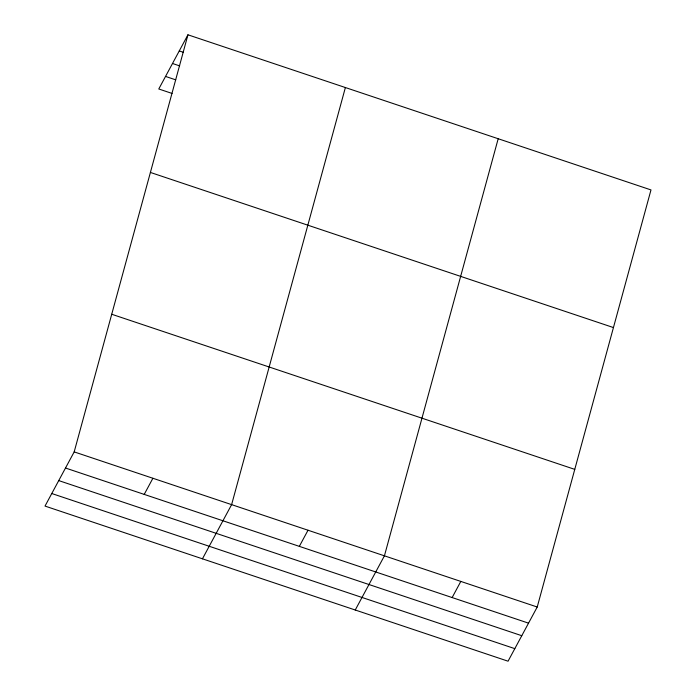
<?xml version="1.0" encoding="UTF-8"?>
<svg xmlns="http://www.w3.org/2000/svg" width="696" height="696" viewBox="0 0 696 696"><rect width="100%" height="100%" fill="white"/><g stroke="black" fill="none" stroke-linecap="round" stroke-linejoin="round"><path stroke-width="1.04" d="M74.185 451.895L187.946 34.8L650.986 189.921L537.225 607.016L508.054 661.2L45.014 506.079L74.185 451.895L537.225 607.016M345.381 87.539L231.62 504.635L202.449 558.818M498.188 138.73L384.427 555.826L355.247 610.009M187.946 34.8L158.775 88.984L172.06 93.438M144.211 494.395L152.903 478.265M299.332 546.369L308.024 530.23M452.139 597.56L460.822 581.421M179.264 50.93L183.352 52.304M172.504 63.493L179.655 65.885M165.535 76.429L175.757 79.849M150.406 172.443L613.446 327.564M111.725 314.253L574.765 469.374M65.502 468.025L528.542 623.155M58.734 480.588L521.783 635.709M51.774 493.525L514.814 648.646"/></g></svg>
